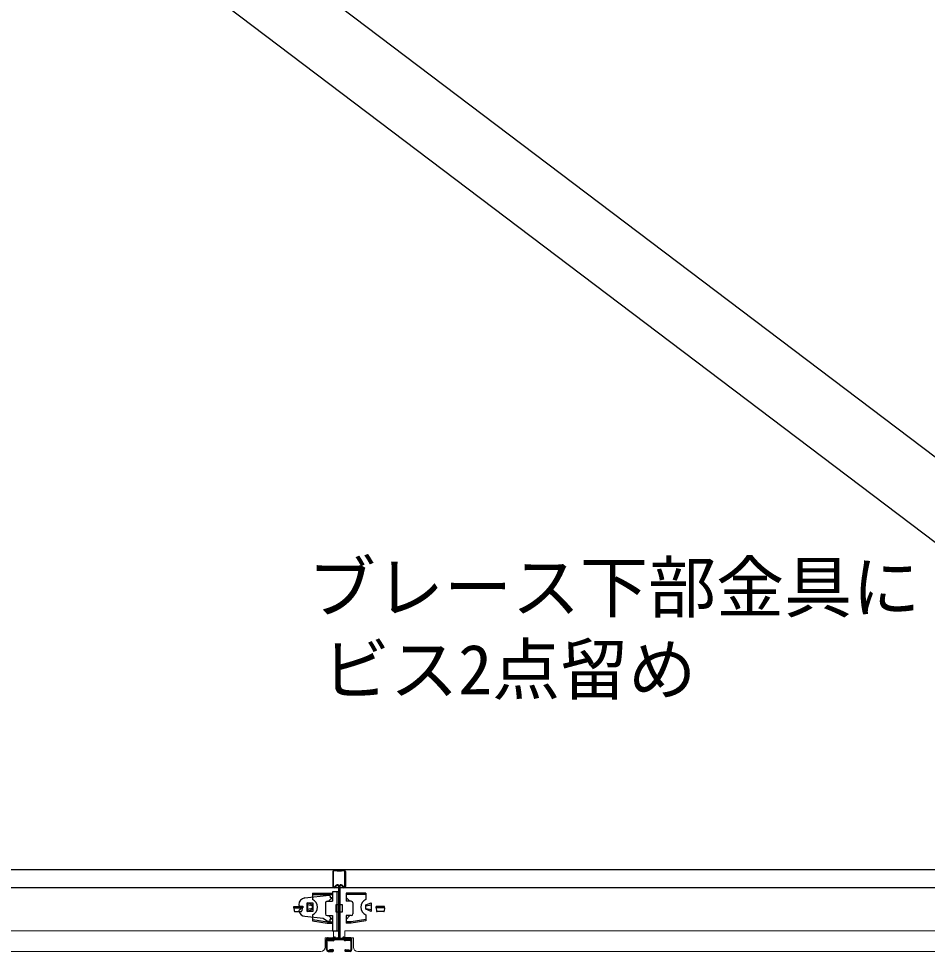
# Model space of a CAD drawing. Units: millimetres, scale not verified. Extents: x -446 to 404, y -405 to 200.
# Drawn here: x -214.67 to -187.97, y -353.31 to -325.89 of the extents above; entities that cross this region are included whole.
import ezdxf
from ezdxf.enums import TextEntityAlignment as Align

# ---------------------------------------------------------------- set-up
doc = ezdxf.new("R2010")
doc.units = ezdxf.units.MM
doc.header["$LTSCALE"] = 2
doc.layers.add('2-0_○注記', color=134, linetype='Continuous', lineweight=18)
doc.layers.add('2-B_○ﾀﾞｲﾛｰﾄﾝ', color=134, linetype='Continuous', lineweight=18)
for name, color, linetype in [('2-9_○ｸﾛｽTﾊﾞｰ1200', 134, 'Continuous'), ('2-A_○ﾒｲﾝTﾊﾞｰ', 134, 'Continuous'), ('3-2_○ﾌﾞﾚｰｽ', 134, 'Continuous')]:
    doc.layers.add(name, color=color, linetype=linetype)
doc.styles.add('ＭＳ ゴシック', font='')
doc.styles.get('ＭＳ ゴシック').set_extended_font_data('MS Gothic')

msp = doc.modelspace()

# ---------------------------------------------------------------- linework, layer by layer
at = {"layer": '2-9_○ｸﾛｽTﾊﾞｰ1200'}
for p, q in [((-205.433, -350.963), (-205.433, -351.408)), ((-205.413, -351.408), (-205.413, -350.963)), ((-205.088, -351.408), (-205.088, -350.963)), ((-205.068, -350.963), (-205.068, -351.408)), ((-205.27, -351.563), (-205.445, -351.563)), ((-205.445, -351.563), (-205.445, -351.723)), ((-205.335, -351.367), (-205.387, -351.419)), ((-205.373, -351.433), (-205.321, -351.381)), ((-205.31, -352.713), (-205.31, -351.563)), ((-205.27, -351.402), (-205.27, -352.898)), ((-205.25, -352.898), (-205.25, -351.402)), ((-205.23, -351.402), (-205.23, -352.898)), ((-205.127, -351.433), (-205.179, -351.381)), ((-205.165, -351.367), (-205.113, -351.419)), ((-206.262, -351.743), (-205.548, -351.663)), ((-205.52, -351.688), (-205.52, -351.723)), ((-205.46, -351.738), (-205.505, -351.738)), ((-206.365, -352.038), (-206.419, -352.092)), ((-206.394, -351.988), (-206.315, -351.988)), ((-206.315, -352.038), (-206.365, -352.038)), ((-206.315, -351.988), (-206.315, -352.038)), ((-206.261, -352.282), (-205.72, -352.338)), ((-205.52, -352.413), (-205.52, -352.368)), ((-205.505, -352.353), (-205.46, -352.353)), ((-205.445, -352.368), (-205.445, -352.713)), ((-205.445, -352.713), (-205.27, -352.713)), ((-205.625, -353.263), (-205.625, -352.963)), ((-205.604, -353.265), (-205.604, -352.963)), ((-205.575, -352.934), (-205.434, -352.937)), ((-205.574, -352.913), (-205.433, -352.915)), ((-205.572, -352.956), (-205.428, -352.959)), ((-205.572, -352.956), (-205.572, -352.976)), ((-205.572, -352.976), (-205.428, -352.979)), ((-205.41, -352.924), (-205.413, -352.946)), ((-205.39, -352.927), (-205.393, -352.948)), ((-205.372, -352.922), (-205.361, -352.935)), ((-205.364, -352.948), (-205.136, -352.948)), ((-205.364, -352.969), (-205.136, -352.969)), ((-205.357, -352.909), (-205.345, -352.923)), ((-205.3, -352.928), (-205.334, -352.928)), ((-205.2, -352.928), (-205.166, -352.928)), ((-205.143, -352.909), (-205.155, -352.923)), ((-205.128, -352.922), (-205.139, -352.935)), ((-205.11, -352.927), (-205.107, -352.948)), ((-205.09, -352.924), (-205.087, -352.946)), ((-204.929, -352.956), (-205.072, -352.959)), ((-204.928, -352.976), (-205.072, -352.979)), ((-204.926, -352.913), (-205.067, -352.915)), ((-204.926, -352.934), (-205.067, -352.937)), ((-204.929, -352.956), (-204.928, -352.976)), ((-204.897, -353.265), (-204.897, -352.963)), ((-204.875, -353.263), (-204.875, -352.963)), ((-205.572, -352.997), (-205.429, -353)), ((-205.439, -353.263), (-205.538, -353.27)), ((-204.928, -352.997), (-205.071, -353)), ((-205.061, -353.263), (-204.963, -353.27)), ((-205.578, -353.291), (-205.438, -353.291)), ((-205.575, -353.313), (-205.438, -353.313)), ((-205.536, -353.291), (-205.538, -353.27)), ((-205.438, -353.284), (-205.536, -353.291)), ((-204.923, -353.291), (-205.063, -353.291)), ((-204.925, -353.313), (-205.063, -353.313)), ((-205.062, -353.284), (-204.964, -353.291)), ((-204.964, -353.291), (-204.963, -353.27))]:
    msp.add_line(p, q, dxfattribs=at)
msp.add_lwpolyline([(-206.02, -352.143), (-206.19, -352.143), (-206.19, -351.883), (-206.02, -351.883)], close=True, dxfattribs=at)
msp.add_lwpolyline([(-205.72, -352.338), (-205.595, -352.428), (-205.535, -352.428)], dxfattribs=at)
for centre in [(-205.433, -352.915), (-205.067, -352.915)]:
    msp.add_circle(centre, 0.0021, dxfattribs=at)
for centre, radius, start, end in [((-205.383, -350.963), 0.05, 81.3679, 180), ((-205.383, -350.963), 0.03, 81.3679, 180), ((-205.25, -350.09), 0.853, 261.3679, 278.6321), ((-205.25, -350.09), 0.833, 261.3679, 278.6321), ((-205.118, -350.963), 0.05, 0, 98.6321), ((-205.118, -350.963), 0.03, 0, 98.6321), ((-205.398, -351.408), 0.035, 180, 315), ((-205.398, -351.408), 0.015, 180, 315), ((-205.3, -351.402), 0.05, 0, 135), ((-205.3, -351.402), 0.03, 0, 135), ((-205.2, -351.402), 0.05, 45, 180), ((-205.2, -351.402), 0.03, 45, 180), ((-205.103, -351.408), 0.035, 225, 0), ((-205.103, -351.408), 0.015, 225, 0), ((-206.24, -351.942), 0.2, 96.3852, 180), ((-205.545, -351.688), 0.025, 0, 96.3852), ((-205.505, -351.723), 0.015, 180, 270), ((-205.46, -351.723), 0.015, 270, 0), ((-206.394, -351.942), 0.0461, 180, 270), ((-206.383, -352.127), 0.05, 135, 197.1679), ((-206.24, -352.083), 0.2, 197.1679, 264.0531), ((-205.535, -352.413), 0.015, 270, 0), ((-205.505, -352.368), 0.015, 90, 180), ((-205.46, -352.368), 0.015, 0, 90), ((-205.575, -352.963), 0.05, 88.9876, 180), ((-205.572, -352.966), 0.0315, 88.9876, 268.9876), ((-205.575, -352.963), 0.0285, 88.9876, 180), ((-205.572, -352.966), 0.01, 88.9876, 268.9876), ((-205.434, -352.937), 0.0215, 268.9876, 88.9876), ((-205.428, -352.944), 0.035, 268.9876, 352), ((-205.428, -352.944), 0.0565, 268.9876, 321.3522), ((-205.428, -352.944), 0.015, 268.9876, 352), ((-205.38, -352.928), 0.03, 40, 172), ((-205.364, -352.994), 0.0465, 90, 141.3522), ((-205.38, -352.928), 0.01, 40, 172), ((-205.364, -352.994), 0.025, 90, 141.3522), ((-205.334, -352.913), 0.035, 220, 270), ((-205.334, -352.913), 0.015, 220, 270), ((-205.3, -352.898), 0.05, 270, 0), ((-205.3, -352.898), 0.03, 270, 0), ((-205.2, -352.898), 0.05, 180, 270), ((-205.2, -352.898), 0.03, 180, 270), ((-205.166, -352.913), 0.015, 270, 320), ((-205.166, -352.913), 0.035, 270, 320), ((-205.12, -352.928), 0.03, 8, 140), ((-205.136, -352.994), 0.0465, 38.6478, 90), ((-205.136, -352.994), 0.025, 38.6478, 90), ((-205.12, -352.928), 0.01, 8, 140), ((-205.072, -352.944), 0.0565, 218.6478, 271.0124), ((-205.072, -352.944), 0.035, 188, 271.0124), ((-205.067, -352.937), 0.0215, 91.0124, 271.0124), ((-205.072, -352.944), 0.015, 188, 271.0124), ((-204.928, -352.966), 0.0315, 271.0124, 91.0124), ((-204.928, -352.966), 0.01, 271.0124, 91.0124), ((-204.925, -352.963), 0.05, 0, 91.0124), ((-204.925, -352.963), 0.0285, 0, 91.0124), ((-205.575, -353.263), 0.05, 180, 270), ((-205.578, -353.265), 0.026, 180, 270), ((-205.438, -353.288), 0.025, 270, 94.05), ((-205.063, -353.288), 0.025, 85.95, 270), ((-204.925, -353.263), 0.05, 270, 0), ((-204.923, -353.265), 0.026, 270, 0), ((-205.438, -353.288), 0.0035, 270, 94.05), ((-205.063, -353.288), 0.0035, 85.95, 270)]:
    msp.add_arc(centre, radius, start, end, dxfattribs=at)
at = {"layer": '2-A_○ﾒｲﾝTﾊﾞｰ'}
for p, q in [((-180.44, -350.913), (-234.858, -350.913)), ((-175.643, -351.443), (-234.858, -351.443)), ((-206.035, -351.603), (-205.45, -351.603)), ((-206.035, -351.603), (-206.035, -351.788)), ((-205.45, -351.603), (-205.45, -351.838)), ((-204.465, -351.603), (-205.05, -351.603)), ((-205.05, -351.603), (-205.05, -351.838)), ((-204.465, -351.603), (-204.465, -351.788)), ((-206.035, -351.643), (-205.45, -351.643)), ((-205.655, -351.888), (-205.655, -352.213)), ((-205.605, -351.838), (-205.45, -351.838)), ((-205.563, -351.838), (-205.45, -351.725)), ((-204.465, -351.643), (-205.05, -351.643)), ((-204.937, -351.838), (-205.05, -351.725)), ((-204.895, -351.838), (-205.05, -351.838)), ((-204.845, -351.888), (-204.845, -352.213)), ((-204.465, -351.95), (-204.315, -351.888)), ((-204.315, -351.888), (-204.315, -352.138)), ((-206.585, -351.993), (-206.335, -351.993)), ((-206.585, -352.033), (-206.585, -351.993)), ((-206.585, -352.013), (-206.335, -352.013)), ((-206.585, -352.033), (-206.335, -352.033)), ((-206.585, -352.033), (-206.575, -352.121)), ((-206.55, -352.143), (-206.37, -352.143)), ((-206.335, -352.033), (-206.345, -352.121)), ((-206.335, -352.033), (-206.335, -351.993)), ((-206.035, -351.975), (-206.185, -351.948)), ((-206.035, -352.05), (-206.185, -352.078)), ((-204.465, -351.975), (-204.315, -351.948)), ((-204.465, -352.075), (-204.465, -351.95)), ((-204.465, -352.05), (-204.315, -352.078)), ((-204.315, -352.138), (-204.465, -352.075)), ((-203.915, -351.993), (-204.165, -351.993)), ((-204.165, -352.033), (-204.165, -351.993)), ((-203.915, -352.013), (-204.165, -352.013)), ((-203.915, -352.033), (-204.165, -352.033)), ((-204.165, -352.033), (-204.154, -352.13)), ((-203.941, -352.143), (-204.139, -352.143)), ((-203.915, -352.033), (-203.926, -352.13)), ((-203.915, -352.033), (-203.915, -351.993)), ((-206.029, -352.378), (-205.597, -352.443)), ((-205.605, -352.263), (-205.45, -352.263)), ((-205.597, -352.443), (-205.45, -352.443)), ((-205.563, -352.263), (-205.45, -352.376)), ((-205.45, -352.263), (-205.45, -352.483)), ((-205.05, -352.263), (-205.05, -352.483)), ((-204.937, -352.263), (-205.05, -352.376)), ((-204.895, -352.263), (-205.05, -352.263)), ((-204.903, -352.443), (-205.05, -352.443)), ((-204.471, -352.378), (-204.903, -352.443)), ((-204.465, -352.418), (-204.9, -352.483)), ((-204.465, -352.238), (-204.465, -352.418)), ((-205.6, -352.483), (-205.45, -352.483)), ((-204.9, -352.483), (-205.05, -352.483))]:
    msp.add_line(p, q, dxfattribs=at)
for points in [[(-206.185, -351.888), (-206.185, -352.138), (-206.035, -352.075), (-206.035, -351.95)], [(-205.35, -352.15), (-205.15, -352.15), (-205.15, -351.95), (-205.35, -351.95)]]:
    msp.add_lwpolyline(points, close=True, dxfattribs=at)
msp.add_lwpolyline([(-206.035, -352.238), (-206.035, -352.418), (-205.6, -352.483)], dxfattribs=at)
for centre, radius, start, end in [((-206.137, -352.013), 0.247, 294.4009, 65.5991), ((-205.605, -351.888), 0.05, 90, 180), ((-204.895, -351.888), 0.05, 0, 90), ((-204.363, -352.013), 0.247, 114.4009, 245.5991), ((-206.55, -352.118), 0.025, 186.4831, 270), ((-206.37, -352.118), 0.025, 270, 353.5169), ((-204.139, -352.128), 0.015, 186.4831, 270), ((-203.941, -352.128), 0.015, 270, 353.5169), ((-205.605, -352.213), 0.05, 180, 270), ((-204.895, -352.213), 0.05, 270, 0)]:
    msp.add_arc(centre, radius, start, end, dxfattribs=at)
at = {"layer": '2-B_○ﾀﾞｲﾛｰﾄﾝ'}
for p, q in [((-235.082, -352.713), (-205.417, -352.713)), ((-205.417, -352.713), (-205.417, -352.918)), ((-205.082, -352.713), (-175.417, -352.713)), ((-205.082, -352.713), (-205.082, -352.918)), ((-205.417, -352.918), (-205.667, -352.918)), ((-205.667, -352.918), (-205.667, -353.188)), ((-205.082, -352.918), (-204.832, -352.918)), ((-204.832, -352.918), (-204.832, -353.188)), ((-234.707, -353.313), (-205.792, -353.313)), ((-204.707, -353.313), (-175.792, -353.313))]:
    msp.add_line(p, q, dxfattribs=at)
for centre, start, end in [((-205.792, -353.188), 270, 0), ((-204.707, -353.188), 180, 270)]:
    msp.add_arc(centre, 0.125, start, end, dxfattribs=at)
at = {"layer": '3-2_○ﾌﾞﾚｰｽ'}
for p, q in [((-179.179, -345.263), (-231.823, -305.391)), ((-180.52, -346.756), (-233.03, -306.986))]:
    msp.add_line(p, q, dxfattribs=at)

# ---------------------------------------------------------------- texts
at = {"layer": '2-0_○注記', "style": 'ＭＳ ゴシック'}
for s, p in [('ブレース下部金具に', (-206.172, -343.777)), ('ビス2点留め', (-205.752, -346.196))]:
    msp.add_text(s, height=1.466, dxfattribs=at).set_placement(p, align=Align.BOTTOM_LEFT)

doc.saveas('drawing.dxf')
